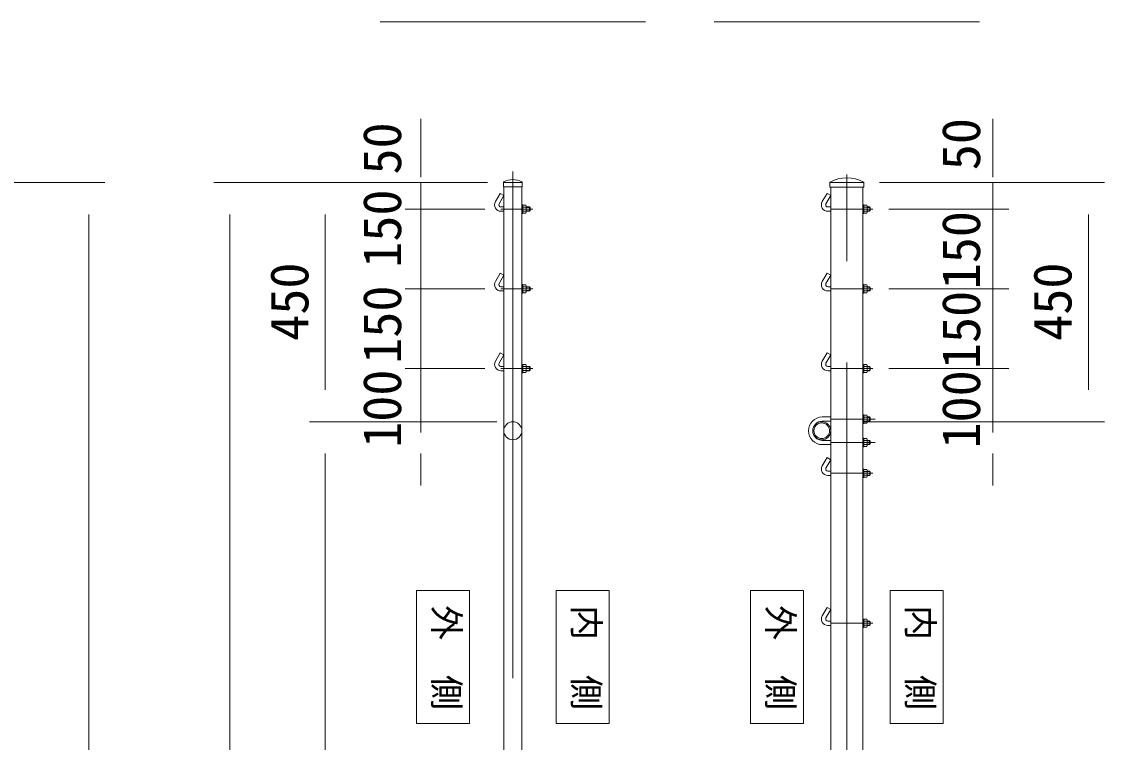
# Model space of a CAD drawing. Units: millimetres, scale not verified. Extents: x -6300 to 6300, y -4455 to 4455.
# Drawn here: x -2324 to -286, y 348 to 1703 of the extents above; entities that cross this region are included whole.
import ezdxf
from ezdxf.enums import TextEntityAlignment as Align

# ---------------------------------------------------------------- set-up
doc = ezdxf.new("R2010")
doc.units = ezdxf.units.MM
doc.header["$LTSCALE"] = 30
doc.linetypes.add('USER1', pattern=[50.8, 31.75, -6.35, 6.35, -6.35])
for name, color, linetype, lineweight in [('0-1_D-STR1', 1, 'Continuous', 18), ('0-2_D-STR3', 3, 'Continuous', 13), ('0-3_D-BMK', 2, 'USER1', 13), ('0-6_D-STR-TXT', 7, 'Continuous', 9), ('0-7_D-STR-DIM', 7, 'Continuous', 9), ('0-9_D-TTL-TXT', 7, 'Continuous', 18)]:
    doc.layers.add(name, color=color, linetype=linetype, lineweight=lineweight)
doc.styles.add('ＭＳ ゴシック', font='')
doc.styles.get('ＭＳ ゴシック').set_extended_font_data('MS Gothic')

msp = doc.modelspace()

# ---------------------------------------------------------------- linework, layer by layer
at = {"layer": '0-1_D-STR1'}
for p, q in [((-1416.79, 1401.28), (-1416.79, 1392.95)), ((-1416.79, 1400.95), (-1381.79, 1400.95)), ((-1416.79, 1392.95), (-1381.79, 1392.95)), ((-1416.29, -1002.05), (-1416.29, 1392.95)), ((-1382.29, -1002.05), (-1382.29, 1392.95)), ((-1381.79, 1401.28), (-1381.79, 1392.95)), ((-802.72, 1400.01), (-802.72, 1391.95)), ((-738.52, 1391.95), (-802.72, 1391.95)), ((-738.86, 1400.95), (-802.39, 1400.95)), ((-738.52, 1400.01), (-738.52, 1391.95))]:
    msp.add_line(p, q, dxfattribs=at)
msp.add_lwpolyline([(-800.87, 1391.95), (-800.87, -1399.05), (-740.37, -1399.05), (-740.37, 1391.95)], dxfattribs=at)
for centre, radius in [((-1399.29, 933.95), 17), ((-817.87, 933.95), 17), ((-817.87, 933.95), 14.7)]:
    msp.add_circle(centre, radius, dxfattribs=at)
for centre, radius, start, end in [((-1399.29, 1370.73), 35.72, 61.52136, 118.47864), ((-770.62, 1348.78), 61.17, 59.14927, 120.85073), ((-1415.79, 1401.28), 1, 122.29827, 180), ((-1382.79, 1401.28), 1, 0, 57.70173), ((-801.22, 1400.01), 1.5, 120.85073, 180), ((-740.02, 1400.01), 1.5, 0, 59.14927)]:
    msp.add_arc(centre, radius, start, end, dxfattribs=at)
at = {"layer": '0-2_D-STR3'}
for p, q in [((-1423.22, 1380.54), (-1432.22, 1364.95)), ((-1416.29, 1376.54), (-1425.29, 1360.95)), ((-1416.29, 1376.54), (-1423.22, 1380.54)), ((-807.8, 1380.54), (-816.8, 1364.95)), ((-800.87, 1376.54), (-809.87, 1360.95)), ((-800.87, 1376.54), (-807.8, 1380.54)), ((-1421.83, 1354.95), (-1416.29, 1354.95)), ((-1421.83, 1346.95), (-1416.29, 1346.95)), ((-1382.29, 1358.95), (-1380.69, 1358.95)), ((-1380.69, 1358.95), (-1380.69, 1342.95)), ((-1380.69, 1358.45), (-1380.69, 1343.45)), ((-1380.69, 1358.45), (-1374.89, 1358.45)), ((-1380.69, 1358.45), (-1380.69, 1343.45)), ((-1374.89, 1354.7), (-1380.69, 1354.7)), ((-1374.89, 1347.2), (-1380.69, 1347.2)), ((-1374.19, 1356.87), (-1374.19, 1345.31)), ((-1374.19, 1354.95), (-1368.03, 1354.95)), ((-1374.19, 1354.25), (-1367.33, 1354.25)), ((-1374.19, 1347.65), (-1367.33, 1347.65)), ((-1374.19, 1346.95), (-1368.03, 1346.95)), ((-1368.03, 1354.95), (-1368.03, 1346.95)), ((-1366.83, 1353.75), (-1368.03, 1354.95)), ((-1368.03, 1346.95), (-1366.83, 1348.15)), ((-1366.83, 1353.75), (-1366.83, 1348.15)), ((-1366.83, 1353.75), (-1366.83, 1348.15)), ((-806.41, 1354.95), (-800.87, 1354.95)), ((-806.41, 1346.95), (-800.87, 1346.95)), ((-740.37, 1358.95), (-738.77, 1358.95)), ((-738.77, 1358.95), (-738.77, 1342.95)), ((-738.77, 1358.45), (-738.77, 1343.45)), ((-738.77, 1358.45), (-732.97, 1358.45)), ((-732.97, 1354.7), (-738.77, 1354.7)), ((-732.97, 1347.2), (-738.77, 1347.2)), ((-732.27, 1356.87), (-732.27, 1345.31)), ((-732.27, 1354.95), (-727.61, 1354.95)), ((-732.27, 1354.25), (-726.91, 1354.25)), ((-732.27, 1347.65), (-726.91, 1347.65)), ((-732.27, 1346.95), (-727.61, 1346.95)), ((-727.61, 1354.95), (-727.61, 1346.95)), ((-726.41, 1353.75), (-727.61, 1354.95)), ((-727.61, 1346.95), (-726.41, 1348.15)), ((-726.41, 1353.75), (-726.41, 1348.15)), ((-726.41, 1353.75), (-726.41, 1348.15)), ((-1380.69, 1343.45), (-1374.89, 1343.45)), ((-738.77, 1343.45), (-732.97, 1343.45)), ((-1423.22, 1230.54), (-1432.22, 1214.95)), ((-1416.29, 1226.54), (-1425.29, 1210.95)), ((-1416.29, 1226.54), (-1423.22, 1230.54)), ((-807.8, 1230.54), (-816.8, 1214.95)), ((-800.87, 1226.54), (-809.87, 1210.95)), ((-800.87, 1226.54), (-807.8, 1230.54)), ((-1421.83, 1204.95), (-1416.29, 1204.95)), ((-1382.29, 1208.95), (-1380.69, 1208.95)), ((-1380.69, 1208.95), (-1380.69, 1192.95)), ((-1380.69, 1208.45), (-1380.69, 1193.45)), ((-1380.69, 1208.45), (-1374.89, 1208.45)), ((-1380.69, 1208.45), (-1380.69, 1193.45)), ((-1374.89, 1204.7), (-1380.69, 1204.7)), ((-1374.19, 1206.87), (-1374.19, 1195.31)), ((-1374.19, 1204.95), (-1368.03, 1204.95)), ((-1374.19, 1204.25), (-1367.33, 1204.25)), ((-1368.03, 1204.95), (-1368.03, 1196.95)), ((-1366.83, 1203.75), (-1368.03, 1204.95)), ((-1366.83, 1203.75), (-1366.83, 1198.15)), ((-1366.83, 1203.75), (-1366.83, 1198.15)), ((-806.41, 1204.95), (-800.87, 1204.95)), ((-740.37, 1208.95), (-738.77, 1208.95)), ((-738.77, 1208.95), (-738.77, 1192.95)), ((-738.77, 1208.45), (-738.77, 1193.45)), ((-738.77, 1208.45), (-732.97, 1208.45)), ((-732.97, 1204.7), (-738.77, 1204.7)), ((-732.27, 1206.87), (-732.27, 1195.31)), ((-732.27, 1204.95), (-727.61, 1204.95)), ((-732.27, 1204.25), (-726.91, 1204.25)), ((-727.61, 1204.95), (-727.61, 1196.95)), ((-726.41, 1203.75), (-727.61, 1204.95)), ((-726.41, 1203.75), (-726.41, 1198.15)), ((-726.41, 1203.75), (-726.41, 1198.15)), ((-1421.83, 1196.95), (-1416.29, 1196.95)), ((-1374.89, 1197.2), (-1380.69, 1197.2)), ((-1380.69, 1193.45), (-1374.89, 1193.45)), ((-1374.19, 1197.65), (-1367.33, 1197.65)), ((-1374.19, 1196.95), (-1368.03, 1196.95)), ((-1368.03, 1196.95), (-1366.83, 1198.15)), ((-806.41, 1196.95), (-800.87, 1196.95)), ((-732.97, 1197.2), (-738.77, 1197.2)), ((-738.77, 1193.45), (-732.97, 1193.45)), ((-732.27, 1197.65), (-726.91, 1197.65)), ((-732.27, 1196.95), (-727.61, 1196.95)), ((-727.61, 1196.95), (-726.41, 1198.15)), ((-1423.22, 1080.54), (-1432.22, 1064.95)), ((-1416.29, 1076.54), (-1423.22, 1080.54)), ((-807.8, 1080.54), (-816.8, 1064.95)), ((-800.87, 1076.54), (-807.8, 1080.54)), ((-1416.29, 1076.54), (-1425.29, 1060.95)), ((-800.87, 1076.54), (-809.87, 1060.95)), ((-1421.83, 1054.95), (-1416.29, 1054.95)), ((-1421.83, 1046.95), (-1416.29, 1046.95)), ((-1382.29, 1058.95), (-1380.69, 1058.95)), ((-1380.69, 1058.95), (-1380.69, 1042.95)), ((-1380.69, 1058.45), (-1380.69, 1043.45)), ((-1380.69, 1058.45), (-1374.89, 1058.45)), ((-1380.69, 1058.45), (-1380.69, 1043.45)), ((-1374.89, 1054.7), (-1380.69, 1054.7)), ((-1374.89, 1047.2), (-1380.69, 1047.2)), ((-1380.69, 1043.45), (-1374.89, 1043.45)), ((-1374.19, 1056.87), (-1374.19, 1045.31)), ((-1374.19, 1054.95), (-1368.03, 1054.95)), ((-1374.19, 1054.25), (-1367.33, 1054.25)), ((-1374.19, 1047.65), (-1367.33, 1047.65)), ((-1374.19, 1046.95), (-1368.03, 1046.95)), ((-1368.03, 1054.95), (-1368.03, 1046.95)), ((-1366.83, 1053.75), (-1368.03, 1054.95)), ((-1368.03, 1046.95), (-1366.83, 1048.15)), ((-1366.83, 1053.75), (-1366.83, 1048.15)), ((-1366.83, 1053.75), (-1366.83, 1048.15)), ((-806.41, 1054.95), (-800.87, 1054.95)), ((-806.41, 1046.95), (-800.87, 1046.95)), ((-740.37, 1058.95), (-738.77, 1058.95)), ((-738.77, 1058.95), (-738.77, 1042.95)), ((-738.77, 1058.45), (-738.77, 1043.45)), ((-738.77, 1058.45), (-732.97, 1058.45)), ((-732.97, 1054.7), (-738.77, 1054.7)), ((-732.97, 1047.2), (-738.77, 1047.2)), ((-738.77, 1043.45), (-732.97, 1043.45)), ((-732.27, 1056.87), (-732.27, 1045.31)), ((-732.27, 1054.95), (-727.61, 1054.95)), ((-732.27, 1054.25), (-726.91, 1054.25)), ((-732.27, 1047.65), (-726.91, 1047.65)), ((-732.27, 1046.95), (-727.61, 1046.95)), ((-727.61, 1054.95), (-727.61, 1046.95)), ((-726.41, 1053.75), (-727.61, 1054.95)), ((-727.61, 1046.95), (-726.41, 1048.15)), ((-726.41, 1053.75), (-726.41, 1048.15)), ((-726.41, 1053.75), (-726.41, 1048.15)), ((-816.87, 959.95), (-800.87, 959.95)), ((-740.37, 963.95), (-738.77, 963.95)), ((-738.77, 963.95), (-738.77, 947.95)), ((-738.77, 963.45), (-732.97, 963.45)), ((-738.77, 963.45), (-738.77, 948.45)), ((-732.97, 959.7), (-738.77, 959.7)), ((-732.27, 961.87), (-732.27, 950.31)), ((-732.27, 959.95), (-728.07, 959.95)), ((-732.27, 959.25), (-727.37, 959.25)), ((-726.87, 958.75), (-726.87, 953.15)), ((-816.87, 951.95), (-800.87, 951.95)), ((-732.97, 952.2), (-738.77, 952.2)), ((-738.77, 948.45), (-732.97, 948.45)), ((-732.27, 952.65), (-727.37, 952.65)), ((-732.27, 951.95), (-728.07, 951.95)), ((-728.07, 951.95), (-726.87, 953.15)), ((-740.37, 919.95), (-738.77, 919.95)), ((-738.77, 919.95), (-738.77, 903.95)), ((-732.27, 906.03), (-732.27, 917.6)), ((-816.87, 915.95), (-800.87, 915.95)), ((-816.87, 907.95), (-800.87, 907.95)), ((-732.97, 915.7), (-738.77, 915.7)), ((-732.97, 908.2), (-738.77, 908.2)), ((-738.77, 904.45), (-732.97, 904.45)), ((-732.27, 915.95), (-728.07, 915.95)), ((-732.27, 915.25), (-727.37, 915.25)), ((-732.27, 908.65), (-727.37, 908.65)), ((-732.27, 907.95), (-728.07, 907.95)), ((-726.87, 914.75), (-728.07, 915.95)), ((-728.07, 915.95), (-728.07, 907.95)), ((-728.07, 907.95), (-726.87, 909.15)), ((-726.87, 914.75), (-726.87, 909.15)), ((-807.8, 883.54), (-816.8, 867.95)), ((-800.87, 879.54), (-809.87, 863.95)), ((-800.87, 879.54), (-807.8, 883.54)), ((-806.41, 857.95), (-800.87, 857.95)), ((-740.37, 861.95), (-738.77, 861.95)), ((-738.77, 861.95), (-738.77, 845.95)), ((-738.77, 861.45), (-738.77, 846.45)), ((-738.77, 861.45), (-732.97, 861.45)), ((-732.97, 857.7), (-738.77, 857.7)), ((-732.27, 859.87), (-732.27, 848.31)), ((-732.27, 857.95), (-727.61, 857.95)), ((-732.27, 857.25), (-726.91, 857.25)), ((-727.61, 857.95), (-727.61, 849.95)), ((-726.41, 856.75), (-727.61, 857.95)), ((-726.41, 856.75), (-726.41, 851.15)), ((-726.41, 856.75), (-726.41, 851.15)), ((-806.41, 849.95), (-800.87, 849.95)), ((-732.97, 850.2), (-738.77, 850.2)), ((-738.77, 846.45), (-732.97, 846.45)), ((-732.27, 850.65), (-726.91, 850.65)), ((-732.27, 849.95), (-727.61, 849.95)), ((-727.61, 849.95), (-726.41, 851.15)), ((-807.8, 601.54), (-816.8, 585.95)), ((-800.87, 597.54), (-809.87, 581.95)), ((-800.87, 597.54), (-807.8, 601.54)), ((-806.41, 575.95), (-800.87, 575.95)), ((-740.37, 579.95), (-738.77, 579.95)), ((-738.77, 579.95), (-738.77, 563.95)), ((-738.77, 579.45), (-738.77, 564.45)), ((-738.77, 579.45), (-732.97, 579.45)), ((-732.97, 575.7), (-738.77, 575.7)), ((-732.27, 577.87), (-732.27, 566.31)), ((-732.27, 575.95), (-727.61, 575.95)), ((-732.27, 575.25), (-726.91, 575.25)), ((-727.61, 575.95), (-727.61, 567.95)), ((-726.41, 574.75), (-727.61, 575.95)), ((-726.41, 574.75), (-726.41, 569.15)), ((-726.41, 574.75), (-726.41, 569.15)), ((-806.41, 567.95), (-800.87, 567.95)), ((-732.97, 568.2), (-738.77, 568.2)), ((-738.77, 564.45), (-732.97, 564.45)), ((-732.27, 568.65), (-726.91, 568.65)), ((-732.27, 567.95), (-727.61, 567.95)), ((-727.61, 567.95), (-726.41, 569.15))]:
    msp.add_line(p, q, dxfattribs=at)
for points in [[(-1382.29, 1358.95), (-1382.29, 1342.95), (-1380.69, 1342.95)], [(-740.37, 1358.95), (-740.37, 1342.95), (-738.77, 1342.95)], [(-1382.29, 1208.95), (-1382.29, 1192.95), (-1380.69, 1192.95)], [(-740.37, 1208.95), (-740.37, 1192.95), (-738.77, 1192.95)], [(-1382.29, 1058.95), (-1382.29, 1042.95), (-1380.69, 1042.95)], [(-740.37, 1058.95), (-740.37, 1042.95), (-738.77, 1042.95)], [(-740.37, 963.95), (-740.37, 947.95), (-738.77, 947.95)], [(-726.87, 958.75), (-728.07, 959.95), (-728.07, 951.95)], [(-740.37, 919.95), (-740.37, 903.95), (-738.77, 903.95)], [(-738.77, 904.45), (-738.77, 919.45), (-732.97, 919.45)], [(-740.37, 861.95), (-740.37, 845.95), (-738.77, 845.95)], [(-740.37, 579.95), (-740.37, 563.95), (-738.77, 563.95)]]:
    msp.add_lwpolyline(points, dxfattribs=at)
for centre, radius, start, end in [((-1421.83, 1358.95), 12, 150, 270), ((-1421.83, 1358.95), 4, 150, 270), ((-1384.59, 1350.95), 10.39, 338.85295, 21.14705), ((-1376.99, 1356.58), 2.81, 318.21899, 41.78101), ((-1377.05, 1345.33), 2.86, 319.0514, 40.9486), ((-806.41, 1358.95), 12, 150, 270), ((-806.41, 1358.95), 4, 150, 270), ((-742.67, 1350.95), 10.39, 338.85295, 21.14705), ((-735.07, 1356.58), 2.81, 318.21899, 41.78101), ((-735.13, 1345.33), 2.86, 319.0514, 40.9486), ((-1421.83, 1208.95), 12, 150, 270), ((-1421.83, 1208.95), 4, 150, 270), ((-1384.59, 1200.95), 10.39, 338.85295, 21.14705), ((-1376.99, 1206.58), 2.81, 318.21899, 41.78101), ((-806.41, 1208.95), 12, 150, 270), ((-806.41, 1208.95), 4, 150, 270), ((-742.67, 1200.95), 10.39, 338.85295, 21.14705), ((-735.07, 1206.58), 2.81, 318.21899, 41.78101), ((-1377.05, 1195.33), 2.86, 319.0514, 40.9486), ((-735.13, 1195.33), 2.86, 319.0514, 40.9486), ((-1421.83, 1058.95), 12, 150, 270), ((-1421.83, 1058.95), 4, 150, 270), ((-806.41, 1058.95), 12, 150, 270), ((-806.41, 1058.95), 4, 150, 270), ((-1384.59, 1050.95), 10.39, 338.85295, 21.14705), ((-1376.99, 1056.58), 2.81, 318.21899, 41.78101), ((-1377.05, 1045.33), 2.86, 319.0514, 40.9486), ((-742.67, 1050.95), 10.39, 338.85295, 21.14705), ((-735.07, 1056.58), 2.81, 318.21899, 41.78101), ((-735.13, 1045.33), 2.86, 319.0514, 40.9486), ((-816.87, 933.95), 26, 90, 270), ((-742.67, 955.95), 10.39, 338.85295, 21.14705), ((-735.07, 961.58), 2.81, 318.21899, 41.78101), ((-816.87, 933.95), 18, 90, 270), ((-735.13, 950.33), 2.86, 319.0514, 40.9486), ((-735.13, 917.58), 2.86, 319.0514, 40.9486), ((-742.67, 911.95), 10.39, 338.85295, 21.14705), ((-735.07, 906.33), 2.81, 318.21899, 41.78101), ((-806.41, 861.95), 12, 150, 270), ((-806.41, 861.95), 4, 150, 270), ((-742.67, 853.95), 10.39, 338.85295, 21.14705), ((-735.07, 859.58), 2.81, 318.21899, 41.78101), ((-735.13, 848.33), 2.86, 319.0514, 40.9486), ((-806.41, 579.95), 12, 150, 270), ((-806.41, 579.95), 4, 150, 270), ((-742.67, 571.95), 10.39, 338.85295, 21.14705), ((-735.07, 577.58), 2.81, 318.21899, 41.78101), ((-735.13, 566.33), 2.86, 319.0514, 40.9486)]:
    msp.add_arc(centre, radius, start, end, dxfattribs=at)
at = {"layer": '0-3_D-BMK'}
for p, q in [((-1399.29, 1421.45), (-1399.29, -1034.05)), ((-770.62, -1414.05), (-770.62, 1415.95)), ((-1421.83, 1350.95), (-1361.94, 1350.95)), ((-800.87, 1350.95), (-721.52, 1350.95)), ((-1421.83, 1200.95), (-1361.94, 1200.95)), ((-800.87, 1200.95), (-721.52, 1200.95)), ((-1421.83, 1050.95), (-1361.94, 1050.95)), ((-800.87, 1050.95), (-721.52, 1050.95)), ((-800.87, 955.95), (-717.28, 955.95)), ((-800.87, 911.95), (-717.28, 911.95)), ((-800.87, 853.95), (-721.52, 853.95)), ((-800.87, 571.95), (-721.52, 571.95))]:
    msp.add_line(p, q, dxfattribs=at)
at = {"layer": '0-6_D-STR-TXT'}
for points in [[(-1580.8, 383.54), (-1480.8, 383.54), (-1480.8, 633.54), (-1580.8, 633.54)], [(-1217.78, 383.54), (-1317.78, 383.54), (-1317.78, 633.54), (-1217.78, 633.54)], [(-952.14, 383.54), (-852.14, 383.54), (-852.14, 633.54), (-952.14, 633.54)], [(-589.11, 383.54), (-689.11, 383.54), (-689.11, 633.54), (-589.11, 633.54)]]:
    msp.add_lwpolyline(points, close=True, dxfattribs=at)
at = {"layer": '0-7_D-STR-DIM'}
for p, q in [((-1572.25, 1460.95), (-1572.25, 1520.95)), ((-495.93, 1460.95), (-495.93, 1520.95)), ((-1572.25, 1410.95), (-1572.25, 1470.95)), ((-495.93, 1410.95), (-495.93, 1470.95)), ((-2877.24, 1400.95), (-2167.24, 1400.95)), ((-1446.79, 1400.95), (-1962.25, 1400.95)), ((-1446.79, 1400.95), (-1782.25, 1400.95)), ((-1446.79, 1400.95), (-1602.25, 1400.95)), ((-1572.25, 1400.95), (-1572.25, 1350.95)), ((-708.86, 1400.95), (-465.93, 1400.95)), ((-708.86, 1400.95), (-285.93, 1400.95)), ((-495.93, 1350.95), (-495.93, 1400.95)), ((-1451.83, 1350.95), (-1602.25, 1350.95)), ((-1451.83, 1350.95), (-1602.25, 1350.95)), ((-1572.25, 1350.95), (-1572.25, 1200.95)), ((-691.52, 1350.95), (-465.93, 1350.95)), ((-691.52, 1350.95), (-465.93, 1350.95)), ((-495.93, 1200.95), (-495.93, 1350.95)), ((-2197.24, -1339.05), (-2197.24, 1340.95)), ((-1932.25, 1340.95), (-1932.25, -959.05)), ((-1752.25, 1010.95), (-1752.25, 1340.95)), ((-315.93, 1010.95), (-315.93, 1340.95)), ((-1572.25, 1260.95), (-1572.25, 1320.95)), ((-495.93, 1260.95), (-495.93, 1320.95)), ((-1572.25, 1290.95), (-1572.25, 1230.95)), ((-495.93, 1290.95), (-495.93, 1230.95)), ((-1451.83, 1200.95), (-1602.25, 1200.95)), ((-1451.83, 1200.95), (-1602.25, 1200.95)), ((-1572.25, 1200.95), (-1572.25, 1050.95)), ((-691.52, 1200.95), (-465.93, 1200.95)), ((-691.52, 1200.95), (-465.93, 1200.95)), ((-495.93, 1050.95), (-495.93, 1200.95)), ((-1572.25, 1110.95), (-1572.25, 1170.95)), ((-495.93, 1110.95), (-495.93, 1170.95)), ((-1572.25, 1140.95), (-1572.25, 1080.95)), ((-495.93, 1140.95), (-495.93, 1080.95)), ((-1451.83, 1050.95), (-1602.25, 1050.95)), ((-1451.83, 1050.95), (-1602.25, 1050.95)), ((-1572.25, 1050.95), (-1572.25, 950.95)), ((-691.52, 1050.95), (-465.93, 1050.95)), ((-691.52, 1050.95), (-465.93, 1050.95)), ((-495.93, 950.95), (-495.93, 1050.95)), ((-1572.25, 990.95), (-1572.25, 930.95)), ((-495.93, 990.95), (-495.93, 930.95)), ((-1429.29, 950.95), (-1782.25, 950.95)), ((-1429.29, 950.95), (-1782.25, 950.95)), ((-1429.29, 950.95), (-1602.25, 950.95)), ((-740.62, 950.95), (-465.93, 950.95)), ((-740.62, 950.95), (-285.93, 950.95)), ((-1752.25, -959.05), (-1752.25, 890.95)), ((-1572.25, 890.95), (-1572.25, 830.95)), ((-495.93, 890.95), (-495.93, 830.95))]:
    msp.add_line(p, q, dxfattribs=at)
at = {"layer": '0-9_D-TTL-TXT', "lineweight": 9}
for p, q in [((-1649.29, 1703.48), (-1149.29, 1703.48)), ((-1020.62, 1703.48), (-520.62, 1703.48))]:
    msp.add_line(p, q, dxfattribs=at)

# ---------------------------------------------------------------- texts
at = {"layer": '0-6_D-STR-TXT', "style": 'ＭＳ ゴシック'}
for s, p in [('外\u3000側', (-1562.65, 606.01)), ('内\u3000側', (-1299.49, 606.01)), ('外\u3000側', (-933.98, 606.01)), ('内\u3000側', (-670.83, 606.01))]:
    msp.add_text(s, height=48.17, rotation=270, dxfattribs=at).set_placement(p, align=Align.BOTTOM_LEFT)
at = {"layer": '0-7_D-STR-DIM', "style": 'ＭＳ ゴシック'}
for s, p in [('50', (-1587.87, 1415.94)), ('50', (-498.1, 1424.03)), ('150', (-1587.87, 1240.62)), ('150', (-498.1, 1199.98)), ('450', (-1762.38, 1103.2)), ('450', (-326.06, 1103.2)), ('150', (-1587.87, 1059.98)), ('150', (-498.1, 1049.98)), ('100', (-1587.87, 901.9)), ('100', (-498.1, 900.61))]:
    msp.add_text(s, height=72.14, rotation=90, dxfattribs=at).set_placement(p, align=Align.BOTTOM_LEFT)

doc.saveas('drawing.dxf')
